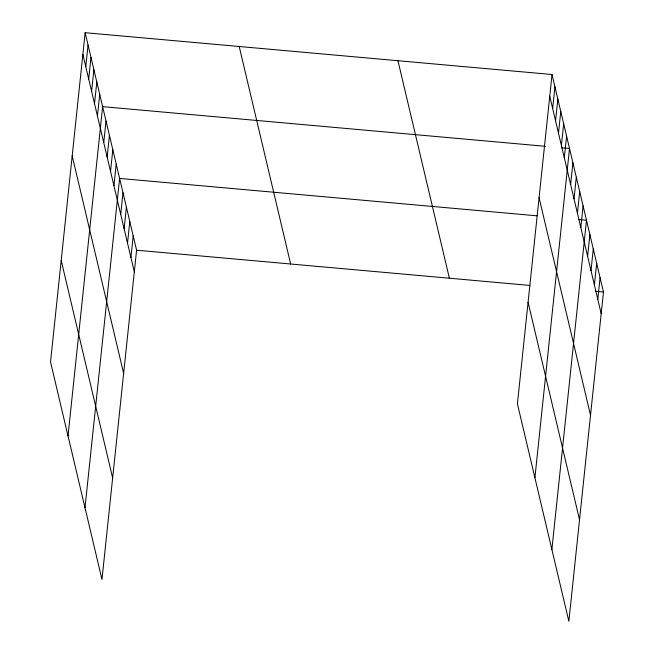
<?xml version="1.0" encoding="UTF-8"?>
<svg xmlns="http://www.w3.org/2000/svg" width="654" height="654" viewBox="0 0 654 654"><rect width="100%" height="100%" fill="white"/><g stroke="black" fill="none" stroke-linecap="round" stroke-linejoin="round"><path stroke-width="0.98" d="M85.143 32.7L50.53 361.981L101.975 579.485L136.588 250.204L85.143 32.7L552.025 74.515L603.47 292.019L568.857 621.3L517.412 403.796L552.025 74.515M85.78 66.692L88.053 45.028M88.691 79.02L90.971 57.348M91.609 91.347L93.89 69.676M94.528 103.675L96.8 82.003M97.438 115.995L99.719 94.323M68.024 435.932L102.629 106.651L545.346 146.3M103.749 142.678L106.03 121.006M107.142 157.034L109.422 135.362M110.542 171.389L112.815 149.717M113.935 185.744L116.216 164.072M85.004 507.708L119.608 178.428L537.147 215.828M120.728 214.455L123.001 192.783M124.121 228.81L126.402 207.138M127.514 243.165L129.794 221.493M130.914 257.521L133.187 235.849M552.663 108.515L554.935 86.843M555.573 120.835L557.854 99.171M558.491 133.163L560.772 111.491M561.41 145.49L563.683 123.819M564.32 157.81L566.601 136.146M534.907 477.747L569.511 148.466L561.459 147.747M570.631 184.493L572.912 162.821M574.024 198.849L576.305 177.177M577.425 213.204L579.697 191.532M580.817 227.559L583.098 205.887M551.878 549.524L586.491 220.243L578.43 219.523M587.611 256.27L589.883 234.598M591.003 270.625L593.284 248.953M594.396 284.981L596.677 263.309M597.797 299.336L600.07 277.664M136.588 250.204L529.953 285.438M595.41 291.3L603.47 292.019M549.744 96.187L601.189 313.691M539.076 197.696L590.521 415.2M528.08 302.287L579.526 519.791M397.951 60.716L449.396 278.22M239.209 46.499L290.654 264.003M82.862 54.372L134.307 271.876M72.193 155.881L123.639 373.385M61.206 260.464L112.643 477.976"/></g></svg>
